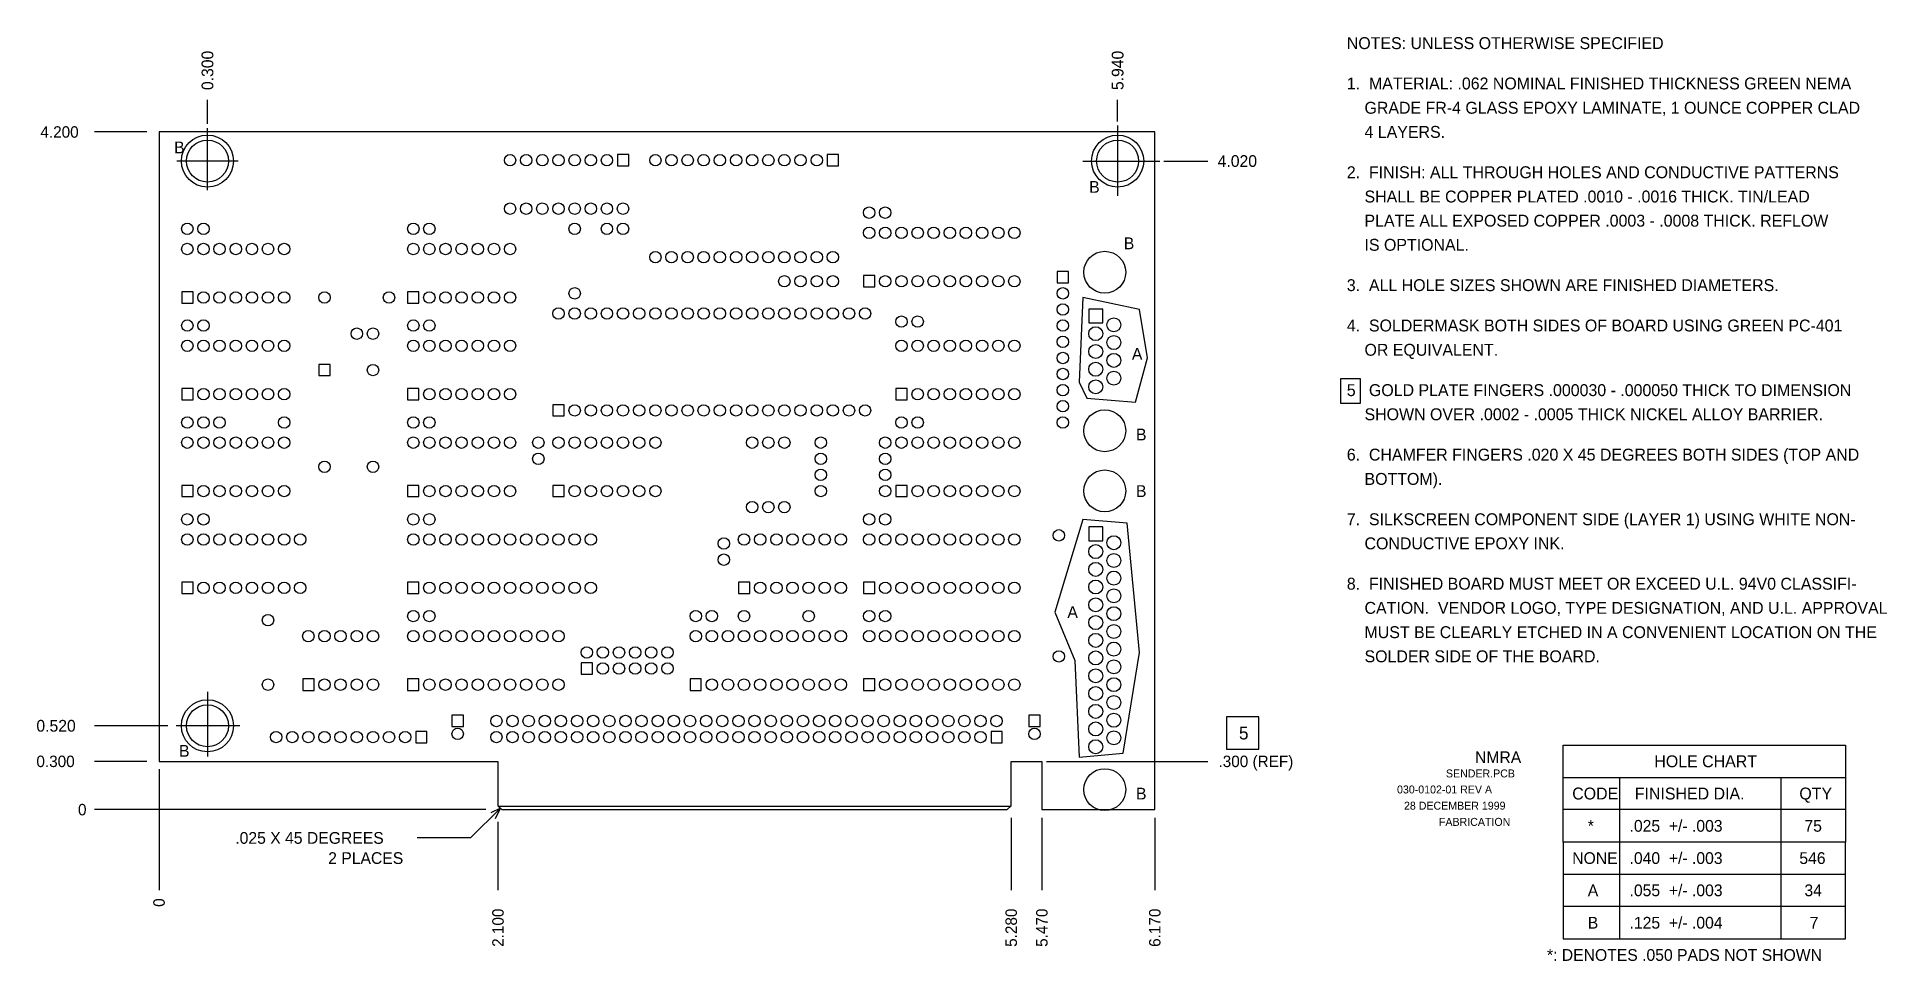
# Model space of a CAD drawing. Header units: metres. Extents: x -6.2 to 5.3, y -2.9 to 2.8.
import ezdxf

# ---------------------------------------------------------------- set-up
doc = ezdxf.new("R2010")
doc.units = ezdxf.units.M

msp = doc.modelspace()

# ---------------------------------------------------------------- linework, layer by layer
at = {"layer": '2'}
for p, q in [((-5.1506, 2.3002), (-5.1506, 2.4498)), ((0.4892, 2.315), (0.4892, 2.4498)), ((-5.5256, 2.25), (-5.8504, 2.25)), ((0.7195, 2.25), (-5.4508, 2.25)), ((-5.4508, 2.25), (-5.4508, -1.6506)), ((-5.1506, 1.8898), (-5.1506, 2.2746)), ((0.4892, 2.2894), (0.4892, 1.8543)), ((0.7195, -1.9498), (0.7195, 2.25)), ((-4.9606, 2.0699), (-5.3406, 2.0699)), ((0.2746, 2.0699), (0.75, 2.0699)), ((0.7746, 2.0699), (1.0492, 2.0699)), ((0.2746, 1.2244), (0.25, 0.6998)), ((0.625, 1.1496), (0.2746, 1.2244)), ((0.6742, 0.8494), (0.625, 1.1496)), ((0.5994, 0.5748), (0.6742, 0.8494)), ((0.25, 0.6998), (0.2992, 0.5994)), ((1.9951, 0.7195), (1.8701, 0.7195)), ((1.8701, 0.7195), (1.8701, 0.5699)), ((1.9951, 0.5699), (1.9951, 0.7195)), ((0.2992, 0.5994), (0.5994, 0.5748)), ((1.8701, 0.5699), (1.9951, 0.5699)), ((0.2746, -0.1506), (0.0994, -0.7254)), ((0.5492, -0.1752), (0.2746, -0.1506)), ((0.625, -0.9754), (0.5492, -0.1752)), ((0.0994, -0.7254), (0.2244, -1.0256)), ((0.2244, -1.0256), (0.25, -1.625)), ((0.5246, -1.6004), (0.625, -0.9754)), ((-5.1506, -1.2205), (-5.1506, -1.6201)), ((1.3642, -1.375), (1.1644, -1.375)), ((1.1644, -1.375), (1.1644, -1.5748)), ((1.3642, -1.5748), (1.3642, -1.375)), ((-5.3957, -1.4301), (-5.8504, -1.4301)), ((-4.9508, -1.4301), (-5.3455, -1.4301)), ((0.25, -1.625), (0.5246, -1.6004)), ((1.1644, -1.5748), (1.3642, -1.5748)), ((3.25, -1.5502), (5, -1.5502)), ((3.25, -2.1506), (3.25, -1.5502)), ((5, -1.5502), (5, -2.1506)), ((-5.5256, -1.6506), (-5.8504, -1.6506)), ((-5.4508, -1.6506), (-3.5709, -1.6506)), ((-5.4508, -1.6998), (-5.4508, -2.4498)), ((-3.5709, -1.6506), (-3.3504, -1.6506)), ((-3.3504, -1.6506), (-3.3504, -1.9252)), ((-0.1703, -1.9252), (-0.1703, -1.6506)), ((-0.1703, -1.6506), (0.0197, -1.6506)), ((0.0197, -1.6506), (0.0197, -1.9498)), ((0.0492, -1.6506), (1.0492, -1.6506)), ((3.25, -1.75), (5, -1.75)), ((3.5994, -1.75), (3.5994, -2.1506)), ((4.5994, -1.75), (4.5994, -2.1506)), ((-3.3356, -1.94), (-3.5207, -2.125)), ((-3.3356, -1.94), (-3.3957, -1.9705)), ((-3.3652, -2.0049), (-3.3356, -1.94)), ((-3.3504, -1.9252), (-3.3258, -1.9498)), ((-0.1752, -1.9301), (-3.3455, -1.9301)), ((-0.1959, -1.9498), (-0.1703, -1.9252)), ((-3.4252, -1.9498), (-5.8504, -1.9498)), ((-3.3504, -2.0256), (-3.3504, -2.4498)), ((-3.3258, -1.9498), (-0.1959, -1.9498)), ((-0.1703, -2), (-0.1703, -2.4498)), ((0.0197, -1.9498), (0.7195, -1.9498)), ((0.0197, -2), (0.0197, -2.4498)), ((0.7195, -2), (0.7195, -2.4498)), ((5, -1.9498), (3.25, -1.9498)), ((-3.5207, -2.125), (-3.8504, -2.125)), ((5, -2.1506), (3.25, -2.1506)), ((3.25, -2.1506), (3.25, -2.75)), ((3.5994, -2.1506), (3.5994, -2.75)), ((4.5994, -2.1506), (4.5994, -2.75)), ((5, -2.75), (5, -2.1506)), ((3.25, -2.3504), (5, -2.3504)), ((5, -2.5502), (3.25, -2.5502)), ((3.25, -2.75), (5, -2.75))]:
    msp.add_line(p, q, dxfattribs=at)
at = {"layer": '5'}
for p, q in [((-2.6102, 2.1102), (-2.6102, 2.0394)), ((-2.5404, 2.1102), (-2.6102, 2.1102)), ((-2.5404, 2.0394), (-2.5404, 2.1102)), ((-1.31, 2.1102), (-1.31, 2.0394)), ((-1.2402, 2.1102), (-1.31, 2.1102)), ((-1.2402, 2.0394), (-1.2402, 2.1102)), ((-2.6102, 2.0394), (-2.5404, 2.0394)), ((-1.31, 2.0394), (-1.2402, 2.0394)), ((0.1142, 1.3848), (0.1142, 1.315)), ((0.185, 1.3848), (0.1142, 1.3848)), ((0.185, 1.315), (0.185, 1.3848)), ((-1.0157, 1.3602), (-1.0856, 1.3602)), ((-1.0856, 1.3602), (-1.0856, 1.2894)), ((-1.0856, 1.2894), (-1.0157, 1.2894)), ((-1.0157, 1.2894), (-1.0157, 1.3602)), ((0.1142, 1.315), (0.185, 1.315)), ((-5.2402, 1.2598), (-5.31, 1.2598)), ((-5.31, 1.2598), (-5.31, 1.19)), ((-5.31, 1.19), (-5.2402, 1.19)), ((-5.2402, 1.19), (-5.2402, 1.2598)), ((-3.8406, 1.2598), (-3.9104, 1.2598)), ((-3.9104, 1.2598), (-3.9104, 1.19)), ((-3.9104, 1.19), (-3.8406, 1.19)), ((-3.8406, 1.19), (-3.8406, 1.2598)), ((0.3967, 1.1526), (0.311, 1.1526)), ((0.311, 1.1526), (0.311, 1.0669)), ((0.3967, 1.0669), (0.3967, 1.1526)), ((0.311, 1.0669), (0.3967, 1.0669)), ((-4.3907, 0.81), (-4.4606, 0.81)), ((-4.4606, 0.81), (-4.4606, 0.7402)), ((-4.3907, 0.7402), (-4.3907, 0.81)), ((-4.4606, 0.7402), (-4.3907, 0.7402)), ((-5.2402, 0.6594), (-5.31, 0.6594)), ((-5.31, 0.6594), (-5.31, 0.5896)), ((-5.31, 0.5896), (-5.2402, 0.5896)), ((-5.2402, 0.5896), (-5.2402, 0.6594)), ((-3.8406, 0.6594), (-3.9104, 0.6594)), ((-3.9104, 0.6594), (-3.9104, 0.5896)), ((-3.9104, 0.5896), (-3.8406, 0.5896)), ((-3.8406, 0.5896), (-3.8406, 0.6594)), ((-0.815, 0.6594), (-0.8858, 0.6594)), ((-0.8858, 0.6594), (-0.8858, 0.5896)), ((-0.8858, 0.5896), (-0.815, 0.5896)), ((-0.815, 0.5896), (-0.815, 0.6594)), ((-2.94, 0.56), (-3.0108, 0.56)), ((-3.0108, 0.56), (-3.0108, 0.4902)), ((-3.0108, 0.4902), (-2.94, 0.4902)), ((-2.94, 0.4902), (-2.94, 0.56)), ((-5.2402, 0.06), (-5.31, 0.06)), ((-5.31, 0.06), (-5.31, -0.0098)), ((-5.2402, -0.0098), (-5.2402, 0.06)), ((-3.8406, 0.06), (-3.9104, 0.06)), ((-3.9104, 0.06), (-3.9104, -0.0098)), ((-3.8406, -0.0098), (-3.8406, 0.06)), ((-2.94, 0.06), (-3.0108, 0.06)), ((-3.0108, 0.06), (-3.0108, -0.0098)), ((-2.94, -0.0098), (-2.94, 0.06)), ((-0.815, 0.06), (-0.8858, 0.06)), ((-0.8858, 0.06), (-0.8858, -0.0098)), ((-0.815, -0.0098), (-0.815, 0.06)), ((-5.31, -0.0098), (-5.2402, -0.0098)), ((-3.9104, -0.0098), (-3.8406, -0.0098)), ((-3.0108, -0.0098), (-2.94, -0.0098)), ((-0.8858, -0.0098), (-0.815, -0.0098)), ((0.3967, -0.1969), (0.311, -0.1969)), ((0.311, -0.1969), (0.311, -0.2835)), ((0.3967, -0.2835), (0.3967, -0.1969)), ((0.311, -0.2835), (0.3967, -0.2835)), ((-5.2402, -0.5404), (-5.31, -0.5404)), ((-5.31, -0.5404), (-5.31, -0.6102)), ((-5.2402, -0.6102), (-5.2402, -0.5404)), ((-3.8406, -0.5404), (-3.9104, -0.5404)), ((-3.9104, -0.5404), (-3.9104, -0.6102)), ((-3.8406, -0.6102), (-3.8406, -0.5404)), ((-1.7904, -0.5404), (-1.8602, -0.5404)), ((-1.8602, -0.5404), (-1.8602, -0.6102)), ((-1.7904, -0.6102), (-1.7904, -0.5404)), ((-1.0157, -0.5404), (-1.0856, -0.5404)), ((-1.0856, -0.5404), (-1.0856, -0.6102)), ((-1.0157, -0.6102), (-1.0157, -0.5404)), ((-5.31, -0.6102), (-5.2402, -0.6102)), ((-3.9104, -0.6102), (-3.8406, -0.6102)), ((-1.8602, -0.6102), (-1.7904, -0.6102)), ((-1.0856, -0.6102), (-1.0157, -0.6102)), ((-4.4902, -1.1398), (-4.56, -1.1398)), ((-4.56, -1.1398), (-4.56, -1.2106)), ((-4.4902, -1.2106), (-4.4902, -1.1398)), ((-3.8406, -1.1398), (-3.9104, -1.1398)), ((-3.9104, -1.1398), (-3.9104, -1.2106)), ((-3.8406, -1.2106), (-3.8406, -1.1398)), ((-2.7657, -1.0404), (-2.8356, -1.0404)), ((-2.8356, -1.0404), (-2.8356, -1.1102)), ((-2.8356, -1.1102), (-2.7657, -1.1102)), ((-2.7657, -1.1102), (-2.7657, -1.0404)), ((-2.0906, -1.1398), (-2.1604, -1.1398)), ((-2.1604, -1.1398), (-2.1604, -1.2106)), ((-2.0906, -1.2106), (-2.0906, -1.1398)), ((-1.0157, -1.1398), (-1.0856, -1.1398)), ((-1.0856, -1.1398), (-1.0856, -1.2106)), ((-1.0157, -1.2106), (-1.0157, -1.1398)), ((-4.56, -1.2106), (-4.4902, -1.2106)), ((-3.9104, -1.2106), (-3.8406, -1.2106)), ((-2.1604, -1.2106), (-2.0906, -1.2106)), ((-1.0856, -1.2106), (-1.0157, -1.2106)), ((-3.6358, -1.3652), (-3.6358, -1.435)), ((-3.565, -1.3652), (-3.6358, -1.3652)), ((-3.565, -1.435), (-3.565, -1.3652)), ((-0.06, -1.3652), (-0.06, -1.435)), ((0.0098, -1.3652), (-0.06, -1.3652)), ((0.0098, -1.435), (0.0098, -1.3652)), ((-3.7904, -1.4656), (-3.8602, -1.4656)), ((-3.8602, -1.4656), (-3.8602, -1.5354)), ((-3.7904, -1.5354), (-3.7904, -1.4656)), ((-3.6358, -1.435), (-3.565, -1.435)), ((-0.2254, -1.4656), (-0.2953, -1.4656)), ((-0.2953, -1.4656), (-0.2953, -1.5354)), ((-0.2254, -1.5354), (-0.2254, -1.4656)), ((-0.06, -1.435), (0.0098, -1.435)), ((-3.8602, -1.5354), (-3.7904, -1.5354)), ((-0.2953, -1.5354), (-0.2254, -1.5354))]:
    msp.add_line(p, q, dxfattribs=at)
for centre, radius in [((-5.1506, 2.0699), 0.1614), ((-5.1506, 2.0699), 0.1299), ((0.4892, 2.0699), 0.1614), ((0.4892, 2.0699), 0.1299), ((-3.2756, 2.0748), 0.0354), ((-3.1752, 2.0748), 0.0354), ((-3.0758, 2.0748), 0.0354), ((-2.9754, 2.0748), 0.0354), ((-2.875, 2.0748), 0.0354), ((-2.7756, 2.0748), 0.0354), ((-2.6752, 2.0748), 0.0354), ((-2.375, 2.0748), 0.0354), ((-2.2756, 2.0748), 0.0354), ((-2.1752, 2.0748), 0.0354), ((-2.0758, 2.0748), 0.0354), ((-1.9754, 2.0748), 0.0354), ((-1.875, 2.0748), 0.0354), ((-1.7756, 2.0748), 0.0354), ((-1.6752, 2.0748), 0.0354), ((-1.5758, 2.0748), 0.0354), ((-1.4754, 2.0748), 0.0354), ((-1.375, 2.0748), 0.0354), ((-3.2756, 1.7746), 0.0354), ((-3.1752, 1.7746), 0.0354), ((-3.0758, 1.7746), 0.0354), ((-2.9754, 1.7746), 0.0354), ((-2.875, 1.7746), 0.0354), ((-2.7756, 1.7746), 0.0354), ((-2.6752, 1.7746), 0.0354), ((-2.5758, 1.7746), 0.0354), ((-1.0502, 1.75), 0.0354), ((-0.9508, 1.75), 0.0354), ((-5.2756, 1.6496), 0.0354), ((-5.1752, 1.6496), 0.0354), ((-3.875, 1.6496), 0.0354), ((-3.7756, 1.6496), 0.0354), ((-2.875, 1.6496), 0.0354), ((-2.6752, 1.6496), 0.0354), ((-2.5758, 1.6496), 0.0354), ((-1.0502, 1.625), 0.0354), ((-0.9508, 1.625), 0.0354), ((-0.8504, 1.625), 0.0354), ((-0.75, 1.625), 0.0354), ((-0.6506, 1.625), 0.0354), ((-0.5502, 1.625), 0.0354), ((-0.4508, 1.625), 0.0354), ((-0.3504, 1.625), 0.0354), ((-0.25, 1.625), 0.0354), ((-0.1506, 1.625), 0.0354), ((-5.2756, 1.5246), 0.0354), ((-5.1752, 1.5246), 0.0354), ((-5.0758, 1.5246), 0.0354), ((-4.9754, 1.5246), 0.0354), ((-4.875, 1.5246), 0.0354), ((-4.7756, 1.5246), 0.0354), ((-4.6752, 1.5246), 0.0354), ((-3.875, 1.5246), 0.0354), ((-3.7756, 1.5246), 0.0354), ((-3.6752, 1.5246), 0.0354), ((-3.5758, 1.5246), 0.0354), ((-3.4754, 1.5246), 0.0354), ((-3.375, 1.5246), 0.0354), ((-3.2756, 1.5246), 0.0354), ((-2.375, 1.4744), 0.0354), ((-2.2756, 1.4744), 0.0354), ((-2.1752, 1.4744), 0.0354), ((-2.0758, 1.4744), 0.0354), ((-1.9754, 1.4744), 0.0354), ((-1.875, 1.4744), 0.0354), ((-1.7756, 1.4744), 0.0354), ((-1.6752, 1.4744), 0.0354), ((-1.5758, 1.4744), 0.0354), ((-1.4754, 1.4744), 0.0354), ((-1.375, 1.4744), 0.0354), ((-1.2756, 1.4744), 0.0354), ((0.4094, 1.3809), 0.1299), ((-2.875, 1.25), 0.0354), ((-1.5758, 1.3248), 0.0354), ((-1.4754, 1.3248), 0.0354), ((-1.375, 1.3248), 0.0354), ((-1.2756, 1.3248), 0.0354), ((-0.9508, 1.3248), 0.0354), ((-0.8504, 1.3248), 0.0354), ((-0.75, 1.3248), 0.0354), ((-0.6506, 1.3248), 0.0354), ((-0.5502, 1.3248), 0.0354), ((-0.4508, 1.3248), 0.0354), ((-0.3504, 1.3248), 0.0354), ((-0.25, 1.3248), 0.0354), ((-0.1506, 1.3248), 0.0354), ((0.1496, 1.25), 0.0354), ((-5.1752, 1.2244), 0.0354), ((-5.0758, 1.2244), 0.0354), ((-4.9754, 1.2244), 0.0354), ((-4.875, 1.2244), 0.0354), ((-4.7756, 1.2244), 0.0354), ((-4.6752, 1.2244), 0.0354), ((-4.4252, 1.2244), 0.0354), ((-4.0256, 1.2244), 0.0354), ((-3.7756, 1.2244), 0.0354), ((-3.6752, 1.2244), 0.0354), ((-3.5758, 1.2244), 0.0354), ((-3.4754, 1.2244), 0.0354), ((-3.375, 1.2244), 0.0354), ((-3.2756, 1.2244), 0.0354), ((-2.9754, 1.125), 0.0354), ((-2.875, 1.125), 0.0354), ((-2.7756, 1.125), 0.0354), ((-2.6752, 1.125), 0.0354), ((-2.5758, 1.125), 0.0354), ((-2.4754, 1.125), 0.0354), ((-2.375, 1.125), 0.0354), ((-2.2756, 1.125), 0.0354), ((-2.1752, 1.125), 0.0354), ((-2.0758, 1.125), 0.0354), ((-1.9754, 1.125), 0.0354), ((-1.875, 1.125), 0.0354), ((-1.7756, 1.125), 0.0354), ((-1.6752, 1.125), 0.0354), ((-1.5758, 1.125), 0.0354), ((-1.4754, 1.125), 0.0354), ((-1.375, 1.125), 0.0354), ((-1.2756, 1.125), 0.0354), ((-1.1752, 1.125), 0.0354), ((-1.0758, 1.125), 0.0354), ((0.1496, 1.1496), 0.0354), ((-5.2756, 1.0502), 0.0354), ((-5.1752, 1.0502), 0.0354), ((-4.2254, 1), 0.0354), ((-4.125, 1), 0.0354), ((-3.875, 1.0502), 0.0354), ((-3.7756, 1.0502), 0.0354), ((-0.8504, 1.0748), 0.0354), ((-0.75, 1.0748), 0.0354), ((0.1496, 1.0502), 0.0354), ((0.3533, 1), 0.0433), ((0.4656, 1.0551), 0.0433), ((-5.2756, 0.9252), 0.0354), ((-5.1752, 0.9252), 0.0354), ((-5.0758, 0.9252), 0.0354), ((-4.9754, 0.9252), 0.0354), ((-4.875, 0.9252), 0.0354), ((-4.7756, 0.9252), 0.0354), ((-4.6752, 0.9252), 0.0354), ((-3.875, 0.9252), 0.0354), ((-3.7756, 0.9252), 0.0354), ((-3.6752, 0.9252), 0.0354), ((-3.5758, 0.9252), 0.0354), ((-3.4754, 0.9252), 0.0354), ((-3.375, 0.9252), 0.0354), ((-3.2756, 0.9252), 0.0354), ((-0.8504, 0.9252), 0.0354), ((-0.75, 0.9252), 0.0354), ((-0.6506, 0.9252), 0.0354), ((-0.5502, 0.9252), 0.0354), ((-0.4508, 0.9252), 0.0354), ((-0.3504, 0.9252), 0.0354), ((-0.25, 0.9252), 0.0354), ((-0.1506, 0.9252), 0.0354), ((0.1496, 0.9498), 0.0354), ((0.3533, 0.8898), 0.0433), ((0.4656, 0.9449), 0.0433), ((-4.125, 0.7746), 0.0354), ((0.1496, 0.8494), 0.0354), ((0.3533, 0.7795), 0.0433), ((0.4656, 0.8346), 0.0433), ((0.1496, 0.75), 0.0354), ((0.3533, 0.6703), 0.0433), ((0.4656, 0.7244), 0.0433), ((-5.1752, 0.625), 0.0354), ((-5.0758, 0.625), 0.0354), ((-4.9754, 0.625), 0.0354), ((-4.875, 0.625), 0.0354), ((-4.7756, 0.625), 0.0354), ((-4.6752, 0.625), 0.0354), ((-3.7756, 0.625), 0.0354), ((-3.6752, 0.625), 0.0354), ((-3.5758, 0.625), 0.0354), ((-3.4754, 0.625), 0.0354), ((-3.375, 0.625), 0.0354), ((-3.2756, 0.625), 0.0354), ((-0.75, 0.625), 0.0354), ((-0.6506, 0.625), 0.0354), ((-0.5502, 0.625), 0.0354), ((-0.4508, 0.625), 0.0354), ((-0.3504, 0.625), 0.0354), ((-0.25, 0.625), 0.0354), ((-0.1506, 0.625), 0.0354), ((0.1496, 0.6496), 0.0354), ((0.1496, 0.5502), 0.0354), ((-5.2756, 0.4498), 0.0354), ((-5.1752, 0.4498), 0.0354), ((-5.0758, 0.4498), 0.0354), ((-4.6752, 0.4498), 0.0354), ((-3.875, 0.4498), 0.0354), ((-3.7756, 0.4498), 0.0354), ((-2.875, 0.5246), 0.0354), ((-2.7756, 0.5246), 0.0354), ((-2.6752, 0.5246), 0.0354), ((-2.5758, 0.5246), 0.0354), ((-2.4754, 0.5246), 0.0354), ((-2.375, 0.5246), 0.0354), ((-2.2756, 0.5246), 0.0354), ((-2.1752, 0.5246), 0.0354), ((-2.0758, 0.5246), 0.0354), ((-1.9754, 0.5246), 0.0354), ((-1.875, 0.5246), 0.0354), ((-1.7756, 0.5246), 0.0354), ((-1.6752, 0.5246), 0.0354), ((-1.5758, 0.5246), 0.0354), ((-1.4754, 0.5246), 0.0354), ((-1.375, 0.5246), 0.0354), ((-1.2756, 0.5246), 0.0354), ((-1.1752, 0.5246), 0.0354), ((-1.0758, 0.5246), 0.0354), ((-0.8504, 0.4498), 0.0354), ((-0.75, 0.4498), 0.0354), ((0.1496, 0.4498), 0.0354), ((0.4094, 0.3986), 0.1299), ((-5.2756, 0.3248), 0.0354), ((-5.1752, 0.3248), 0.0354), ((-5.0758, 0.3248), 0.0354), ((-4.9754, 0.3248), 0.0354), ((-4.875, 0.3248), 0.0354), ((-4.7756, 0.3248), 0.0354), ((-4.6752, 0.3248), 0.0354), ((-3.875, 0.3248), 0.0354), ((-3.7756, 0.3248), 0.0354), ((-3.6752, 0.3248), 0.0354), ((-3.5758, 0.3248), 0.0354), ((-3.4754, 0.3248), 0.0354), ((-3.375, 0.3248), 0.0354), ((-3.2756, 0.3248), 0.0354), ((-3.1004, 0.3248), 0.0354), ((-2.9754, 0.3248), 0.0354), ((-2.875, 0.3248), 0.0354), ((-2.7756, 0.3248), 0.0354), ((-2.6752, 0.3248), 0.0354), ((-2.5758, 0.3248), 0.0354), ((-2.4754, 0.3248), 0.0354), ((-2.375, 0.3248), 0.0354), ((-1.7756, 0.3248), 0.0354), ((-1.6752, 0.3248), 0.0354), ((-1.5758, 0.3248), 0.0354), ((-1.3504, 0.3248), 0.0354), ((-0.9508, 0.3248), 0.0354), ((-0.8504, 0.3248), 0.0354), ((-0.75, 0.3248), 0.0354), ((-0.6506, 0.3248), 0.0354), ((-0.5502, 0.3248), 0.0354), ((-0.4508, 0.3248), 0.0354), ((-0.3504, 0.3248), 0.0354), ((-0.25, 0.3248), 0.0354), ((-0.1506, 0.3248), 0.0354), ((-3.1004, 0.2244), 0.0354), ((-1.3504, 0.2244), 0.0354), ((-0.9508, 0.2244), 0.0354), ((-4.4252, 0.1752), 0.0354), ((-4.125, 0.1752), 0.0354), ((-1.3504, 0.125), 0.0354), ((-0.9508, 0.125), 0.0354), ((0.4094, 0.0256), 0.1299), ((-5.1752, 0.0246), 0.0354), ((-5.0758, 0.0246), 0.0354), ((-4.9754, 0.0246), 0.0354), ((-4.875, 0.0246), 0.0354), ((-4.7756, 0.0246), 0.0354), ((-4.6752, 0.0246), 0.0354), ((-3.7756, 0.0246), 0.0354), ((-3.6752, 0.0246), 0.0354), ((-3.5758, 0.0246), 0.0354), ((-3.4754, 0.0246), 0.0354), ((-3.375, 0.0246), 0.0354), ((-3.2756, 0.0246), 0.0354), ((-2.875, 0.0246), 0.0354), ((-2.7756, 0.0246), 0.0354), ((-2.6752, 0.0246), 0.0354), ((-2.5758, 0.0246), 0.0354), ((-2.4754, 0.0246), 0.0354), ((-2.375, 0.0246), 0.0354), ((-1.3504, 0.0246), 0.0354), ((-0.9508, 0.0246), 0.0354), ((-0.75, 0.0246), 0.0354), ((-0.6506, 0.0246), 0.0354), ((-0.5502, 0.0246), 0.0354), ((-0.4508, 0.0246), 0.0354), ((-0.3504, 0.0246), 0.0354), ((-0.25, 0.0246), 0.0354), ((-0.1506, 0.0246), 0.0354), ((-1.7756, -0.0748), 0.0354), ((-1.6752, -0.0748), 0.0354), ((-1.5758, -0.0748), 0.0354), ((-5.2756, -0.1506), 0.0354), ((-5.1752, -0.1506), 0.0354), ((-3.875, -0.1506), 0.0354), ((-3.7756, -0.1506), 0.0354), ((-1.0502, -0.1506), 0.0354), ((-0.9508, -0.1506), 0.0354), ((0.125, -0.25), 0.0354), ((-5.2756, -0.2756), 0.0354), ((-5.1752, -0.2756), 0.0354), ((-5.0758, -0.2756), 0.0354), ((-4.9754, -0.2756), 0.0354), ((-4.875, -0.2756), 0.0354), ((-4.7756, -0.2756), 0.0354), ((-4.6752, -0.2756), 0.0354), ((-4.5758, -0.2756), 0.0354), ((-3.875, -0.2756), 0.0354), ((-3.7756, -0.2756), 0.0354), ((-3.6752, -0.2756), 0.0354), ((-3.5758, -0.2756), 0.0354), ((-3.4754, -0.2756), 0.0354), ((-3.375, -0.2756), 0.0354), ((-3.2756, -0.2756), 0.0354), ((-3.1752, -0.2756), 0.0354), ((-3.0758, -0.2756), 0.0354), ((-2.9754, -0.2756), 0.0354), ((-2.875, -0.2756), 0.0354), ((-2.7756, -0.2756), 0.0354), ((-1.9508, -0.3002), 0.0354), ((-1.8258, -0.2756), 0.0354), ((-1.7254, -0.2756), 0.0354), ((-1.625, -0.2756), 0.0354), ((-1.5256, -0.2756), 0.0354), ((-1.4252, -0.2756), 0.0354), ((-1.3258, -0.2756), 0.0354), ((-1.2254, -0.2756), 0.0354), ((-1.0502, -0.2756), 0.0354), ((-0.9508, -0.2756), 0.0354), ((-0.8504, -0.2756), 0.0354), ((-0.75, -0.2756), 0.0354), ((-0.6506, -0.2756), 0.0354), ((-0.5502, -0.2756), 0.0354), ((-0.4508, -0.2756), 0.0354), ((-0.3504, -0.2756), 0.0354), ((-0.25, -0.2756), 0.0354), ((-0.1506, -0.2756), 0.0354), ((0.3533, -0.3504), 0.0433), ((0.4656, -0.2953), 0.0433), ((-1.9508, -0.4006), 0.0354), ((0.3533, -0.4606), 0.0433), ((0.4656, -0.4055), 0.0433), ((-5.1752, -0.5748), 0.0354), ((-5.0758, -0.5748), 0.0354), ((-4.9754, -0.5748), 0.0354), ((-4.875, -0.5748), 0.0354), ((-4.7756, -0.5748), 0.0354), ((-4.6752, -0.5748), 0.0354), ((-4.5758, -0.5748), 0.0354), ((-3.7756, -0.5748), 0.0354), ((-3.6752, -0.5748), 0.0354), ((-3.5758, -0.5748), 0.0354), ((-3.4754, -0.5748), 0.0354), ((-3.375, -0.5748), 0.0354), ((-3.2756, -0.5748), 0.0354), ((-3.1752, -0.5748), 0.0354), ((-3.0758, -0.5748), 0.0354), ((-2.9754, -0.5748), 0.0354), ((-2.875, -0.5748), 0.0354), ((-2.7756, -0.5748), 0.0354), ((-1.7254, -0.5748), 0.0354), ((-1.625, -0.5748), 0.0354), ((-1.5256, -0.5748), 0.0354), ((-1.4252, -0.5748), 0.0354), ((-1.3258, -0.5748), 0.0354), ((-1.2254, -0.5748), 0.0354), ((-0.9508, -0.5748), 0.0354), ((-0.8504, -0.5748), 0.0354), ((-0.75, -0.5748), 0.0354), ((-0.6506, -0.5748), 0.0354), ((-0.5502, -0.5748), 0.0354), ((-0.4508, -0.5748), 0.0354), ((-0.3504, -0.5748), 0.0354), ((-0.25, -0.5748), 0.0354), ((-0.1506, -0.5748), 0.0354), ((0.3533, -0.5699), 0.0433), ((0.4656, -0.5148), 0.0433), ((0.3533, -0.6801), 0.0433), ((0.4656, -0.625), 0.0433), ((-4.7756, -0.7756), 0.0354), ((-3.875, -0.75), 0.0354), ((-3.7756, -0.75), 0.0354), ((-2.125, -0.75), 0.0354), ((-2.0256, -0.75), 0.0354), ((-1.8258, -0.75), 0.0354), ((-1.4252, -0.75), 0.0354), ((-1.0502, -0.75), 0.0354), ((-0.9508, -0.75), 0.0354), ((0.3533, -0.7904), 0.0433), ((0.4656, -0.7352), 0.0433), ((0.4656, -0.8455), 0.0433), ((-4.5256, -0.875), 0.0354), ((-4.4252, -0.875), 0.0354), ((-4.3258, -0.875), 0.0354), ((-4.2254, -0.875), 0.0354), ((-4.125, -0.875), 0.0354), ((-3.875, -0.875), 0.0354), ((-3.7756, -0.875), 0.0354), ((-3.6752, -0.875), 0.0354), ((-3.5758, -0.875), 0.0354), ((-3.4754, -0.875), 0.0354), ((-3.375, -0.875), 0.0354), ((-3.2756, -0.875), 0.0354), ((-3.1752, -0.875), 0.0354), ((-3.0758, -0.875), 0.0354), ((-2.9754, -0.875), 0.0354), ((-2.125, -0.875), 0.0354), ((-2.0256, -0.875), 0.0354), ((-1.9252, -0.875), 0.0354), ((-1.8258, -0.875), 0.0354), ((-1.7254, -0.875), 0.0354), ((-1.625, -0.875), 0.0354), ((-1.5256, -0.875), 0.0354), ((-1.4252, -0.875), 0.0354), ((-1.3258, -0.875), 0.0354), ((-1.2254, -0.875), 0.0354), ((-1.0502, -0.875), 0.0354), ((-0.9508, -0.875), 0.0354), ((-0.8504, -0.875), 0.0354), ((-0.75, -0.875), 0.0354), ((-0.6506, -0.875), 0.0354), ((-0.5502, -0.875), 0.0354), ((-0.4508, -0.875), 0.0354), ((-0.3504, -0.875), 0.0354), ((-0.25, -0.875), 0.0354), ((-0.1506, -0.875), 0.0354), ((0.3533, -0.9006), 0.0433), ((0.4656, -0.9547), 0.0433), ((-2.8002, -0.9754), 0.0354), ((-2.7008, -0.9754), 0.0354), ((-2.6004, -0.9754), 0.0354), ((-2.5, -0.9754), 0.0354), ((-2.4006, -0.9754), 0.0354), ((-2.3002, -0.9754), 0.0354), ((0.125, -1), 0.0354), ((0.3533, -1.0098), 0.0433), ((0.4656, -1.065), 0.0433), ((-4.7756, -1.1752), 0.0354), ((-4.4252, -1.1752), 0.0354), ((-4.3258, -1.1752), 0.0354), ((-4.2254, -1.1752), 0.0354), ((-4.125, -1.1752), 0.0354), ((-3.7756, -1.1752), 0.0354), ((-3.6752, -1.1752), 0.0354), ((-3.5758, -1.1752), 0.0354), ((-3.4754, -1.1752), 0.0354), ((-3.375, -1.1752), 0.0354), ((-3.2756, -1.1752), 0.0354), ((-3.1752, -1.1752), 0.0354), ((-3.0758, -1.1752), 0.0354), ((-2.9754, -1.1752), 0.0354), ((-2.7008, -1.0748), 0.0354), ((-2.6004, -1.0748), 0.0354), ((-2.5, -1.0748), 0.0354), ((-2.4006, -1.0748), 0.0354), ((-2.3002, -1.0748), 0.0354), ((-2.0256, -1.1752), 0.0354), ((-1.9252, -1.1752), 0.0354), ((-1.8258, -1.1752), 0.0354), ((-1.7254, -1.1752), 0.0354), ((-1.625, -1.1752), 0.0354), ((-1.5256, -1.1752), 0.0354), ((-1.4252, -1.1752), 0.0354), ((-1.3258, -1.1752), 0.0354), ((-1.2254, -1.1752), 0.0354), ((-0.9508, -1.1752), 0.0354), ((-0.8504, -1.1752), 0.0354), ((-0.75, -1.1752), 0.0354), ((-0.6506, -1.1752), 0.0354), ((-0.5502, -1.1752), 0.0354), ((-0.4508, -1.1752), 0.0354), ((-0.3504, -1.1752), 0.0354), ((-0.25, -1.1752), 0.0354), ((-0.1506, -1.1752), 0.0354), ((0.3533, -1.1201), 0.0433), ((0.4656, -1.1752), 0.0433), ((0.3533, -1.2303), 0.0433), ((0.4656, -1.2854), 0.0433), ((-5.1506, -1.4301), 0.1614), ((-5.1506, -1.4301), 0.1299), ((-3.3602, -1.4006), 0.0354), ((-3.2608, -1.4006), 0.0354), ((-3.1604, -1.4006), 0.0354), ((-3.06, -1.4006), 0.0354), ((-2.9606, -1.4006), 0.0354), ((-2.8602, -1.4006), 0.0354), ((-2.7608, -1.4006), 0.0354), ((-2.6604, -1.4006), 0.0354), ((-2.56, -1.4006), 0.0354), ((-2.4606, -1.4006), 0.0354), ((-2.3602, -1.4006), 0.0354), ((-2.2608, -1.4006), 0.0354), ((-2.1604, -1.4006), 0.0354), ((-2.06, -1.4006), 0.0354), ((-1.9606, -1.4006), 0.0354), ((-1.8602, -1.4006), 0.0354), ((-1.7608, -1.4006), 0.0354), ((-1.6604, -1.4006), 0.0354), ((-1.56, -1.4006), 0.0354), ((-1.4606, -1.4006), 0.0354), ((-1.3602, -1.4006), 0.0354), ((-1.2608, -1.4006), 0.0354), ((-1.1604, -1.4006), 0.0354), ((-1.06, -1.4006), 0.0354), ((-0.9606, -1.4006), 0.0354), ((-0.8602, -1.4006), 0.0354), ((-0.7608, -1.4006), 0.0354), ((-0.6604, -1.4006), 0.0354), ((-0.56, -1.4006), 0.0354), ((-0.4606, -1.4006), 0.0354), ((-0.3602, -1.4006), 0.0354), ((-0.2608, -1.4006), 0.0354), ((0.3533, -1.3406), 0.0433), ((0.4656, -1.3957), 0.0433), ((-4.7254, -1.5), 0.0354), ((-4.625, -1.5), 0.0354), ((-4.5256, -1.5), 0.0354), ((-4.4252, -1.5), 0.0354), ((-4.3258, -1.5), 0.0354), ((-4.2254, -1.5), 0.0354), ((-4.125, -1.5), 0.0354), ((-4.0256, -1.5), 0.0354), ((-3.9252, -1.5), 0.0354), ((-3.6004, -1.4803), 0.0354), ((-3.3602, -1.5), 0.0354), ((-3.2608, -1.5), 0.0354), ((-3.1604, -1.5), 0.0354), ((-3.06, -1.5), 0.0354), ((-2.9606, -1.5), 0.0354), ((-2.8602, -1.5), 0.0354), ((-2.7608, -1.5), 0.0354), ((-2.6604, -1.5), 0.0354), ((-2.56, -1.5), 0.0354), ((-2.4606, -1.5), 0.0354), ((-2.3602, -1.5), 0.0354), ((-2.2608, -1.5), 0.0354), ((-2.1604, -1.5), 0.0354), ((-2.06, -1.5), 0.0354), ((-1.9606, -1.5), 0.0354), ((-1.8602, -1.5), 0.0354), ((-1.7608, -1.5), 0.0354), ((-1.6604, -1.5), 0.0354), ((-1.56, -1.5), 0.0354), ((-1.4606, -1.5), 0.0354), ((-1.3602, -1.5), 0.0354), ((-1.2608, -1.5), 0.0354), ((-1.1604, -1.5), 0.0354), ((-1.06, -1.5), 0.0354), ((-0.9606, -1.5), 0.0354), ((-0.8602, -1.5), 0.0354), ((-0.7608, -1.5), 0.0354), ((-0.6604, -1.5), 0.0354), ((-0.56, -1.5), 0.0354), ((-0.4606, -1.5), 0.0354), ((-0.3602, -1.5), 0.0354), ((-0.0256, -1.4803), 0.0354), ((0.3533, -1.4498), 0.0433), ((0.4656, -1.5049), 0.0433), ((0.3533, -1.56), 0.0433), ((0.4094, -1.8258), 0.1299)]:
    msp.add_circle(centre, radius, dxfattribs=at)

# ---------------------------------------------------------------- texts
at = {"layer": '2'}
for s, height, p in [('NOTES: UNLESS OTHERWISE SPECIFIED', 0.0738, (1.9094, 2.7638)), ('1.  MATERIAL: .062 NOMINAL FINISHED THICKNESS GREEN NEMA', 0.0738, (1.9094, 2.5138)), ('    GRADE FR-4 GLASS EPOXY LAMINATE, 1 OUNCE COPPER CLAD', 0.0738, (1.9094, 2.3632)), ('4.200', 0.0709, (-6.186, 2.2146)), ('B', 0.0728, (-5.3573, 2.1181)), ('    4 LAYERS.', 0.0738, (1.9094, 2.2136)), ('4.020', 0.0728, (1.1093, 2.0335)), ('2.  FINISH: ALL THROUGH HOLES AND CONDUCTIVE PATTERNS ', 0.0738, (1.9094, 1.9636)), ('B', 0.0728, (0.313, 1.873)), ('    SHALL BE COPPER PLATED .0010 - .0016 THICK. TIN/LEAD', 0.0738, (1.9094, 1.813)), ('    PLATE ALL EXPOSED COPPER .0003 - .0008 THICK. REFLOW', 0.0738, (1.9094, 1.6634)), ('B', 0.0728, (0.5276, 1.5236)), ('    IS OPTIONAL.', 0.0738, (1.9094, 1.5138)), ('3.  ALL HOLE SIZES SHOWN ARE FINISHED DIAMETERS.', 0.0738, (1.9094, 1.2638)), ('4.  SOLDERMASK BOTH SIDES OF BOARD USING GREEN PC-401', 0.0738, (1.9094, 1.0138)), ('    OR EQUIVALENT.', 0.0738, (1.9094, 0.8632)), ('A', 0.0728, (0.5778, 0.8386)), ('5   GOLD PLATE FINGERS .000030 - .000050 THICK TO DIMENSION', 0.0738, (1.9094, 0.6132)), ('    SHOWN OVER .0002 - .0005 THICK NICKEL ALLOY BARRIER.', 0.0738, (1.9094, 0.4636)), ('B', 0.0728, (0.6033, 0.3386)), ('6.  CHAMFER FINGERS .020 X 45 DEGREES BOTH SIDES (TOP AND', 0.0738, (1.9094, 0.2136)), ('    BOTTOM).', 0.0738, (1.9094, 0.063)), ('B', 0.0728, (0.6033, -0.0118)), ('7.  SILKSCREEN COMPONENT SIDE (LAYER 1) USING WHITE NON-', 0.0738, (1.9094, -0.187)), ('    CONDUCTIVE EPOXY INK.', 0.0738, (1.9094, -0.3366)), ('8.  FINISHED BOARD MUST MEET OR EXCEED U.L. 94V0 CLASSIFI-', 0.0738, (1.9094, -0.5866)), ('    CATION.  VENDOR LOGO, TYPE DESIGNATION, AND U.L. APPROVAL', 0.0738, (1.9094, -0.7362)), ('A', 0.0728, (0.1781, -0.7618)), ('    MUST BE CLEARLY ETCHED IN A CONVENIENT LOCATION ON THE ', 0.0738, (1.9094, -0.8868)), ('    SOLDER SIDE OF THE BOARD.', 0.0738, (1.9094, -1.0364)), ('0.520', 0.0728, (-6.2106, -1.4665)), ('5', 0.0797, (1.2411, -1.5148)), ('B', 0.0728, (-5.3268, -1.622)), ('NMRA', 0.0728, (2.7037, -1.6614)), ('0.300', 0.0709, (-6.2106, -1.686)), ('.300 (REF)', 0.0709, (1.1142, -1.686)), ('SENDER.PCB', 0.0492, (2.5236, -1.75)), ('HOLE CHART', 0.0738, (3.815, -1.687)), ('B', 0.0728, (0.6033, -1.8868)), ('030-0102-01 REV A', 0.0492, (2.2205, -1.8494)), ('CODE', 0.0738, (3.3061, -1.8868)), ('FINISHED DIA.', 0.0738, (3.6939, -1.8868)), ('QTY', 0.0738, (4.7136, -1.8868)), ('0', 0.0709, (-5.9528, -1.9852)), ('28 DECEMBER 1999', 0.0492, (2.2638, -1.9498)), ('FABRICATION', 0.0492, (2.4803, -2.0502)), ('*', 0.0728, (3.4026, -2.0866)), ('.025  +/- .003', 0.0728, (3.6614, -2.0866)), ('75', 0.0728, (4.7451, -2.0866)), ('.025 X 45 DEGREES', 0.0728, (-4.9783, -2.1614)), ('2 PLACES', 0.0728, (-4.4026, -2.2864)), ('NONE', 0.0728, (3.3061, -2.2864)), ('.040  +/- .003', 0.0728, (3.6614, -2.2864)), ('546', 0.0728, (4.7136, -2.2864)), ('A', 0.0728, (3.4026, -2.4862)), ('.055  +/- .003', 0.0728, (3.6614, -2.4862)), ('34', 0.0728, (4.7451, -2.4862)), ('B', 0.0728, (3.4026, -2.687)), ('.125  +/- .004', 0.0728, (3.6614, -2.687)), ('7', 0.0728, (4.7776, -2.687)), ('*: DENOTES .050 PADS NOT SHOWN', 0.0728, (3.1496, -2.8868))]:
    msp.add_text(s, height=height, dxfattribs=at).set_placement(p)
for s, height, p in [('0.300', 0.0728, (-5.1142, 2.5098)), ('5.940', 0.0728, (0.5256, 2.5098)), ('0', 0.0709, (-5.4154, -2.5522)), ('2.100', 0.0709, (-3.315, -2.8002)), ('5.280', 0.0709, (-0.1348, -2.8002)), ('5.470', 0.0709, (0.0551, -2.8002)), ('6.170', 0.0709, (0.7549, -2.8002))]:
    msp.add_text(s, height=height, rotation=90, dxfattribs=at).set_placement(p)

doc.saveas('drawing.dxf')
